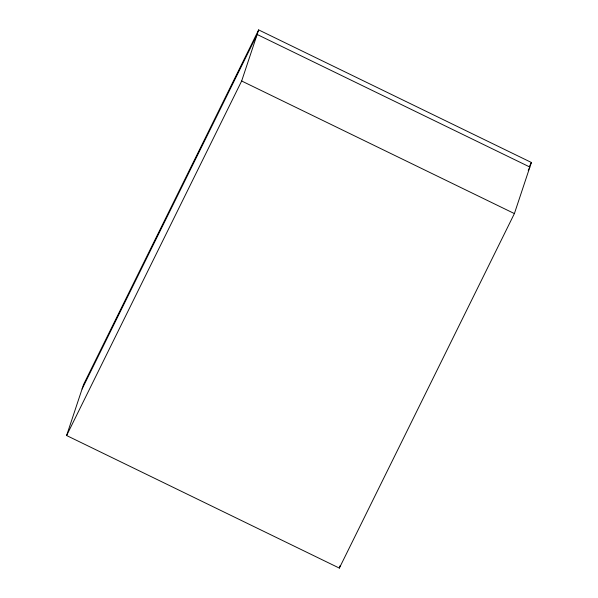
<?xml version="1.0" encoding="UTF-8"?>
<svg xmlns="http://www.w3.org/2000/svg" width="598" height="598" viewBox="0 0 598 598"><rect width="100%" height="100%" fill="white"/><g stroke="black" fill="none" stroke-linecap="round" stroke-linejoin="round"><path stroke-width="0.9" d="M66.61 435.523L83.608 384.417L258.657 29.9L531.39 162.477L514.392 213.583L339.343 568.1L66.61 435.523L241.659 80.999L258.657 29.9M339.343 568.1L340.217 565.469M82.09 388.992L257.14 34.475L529.865 167.051L528.221 170.393M529.327 166.663L531.39 162.477M241.659 80.999L514.392 213.583"/></g></svg>
